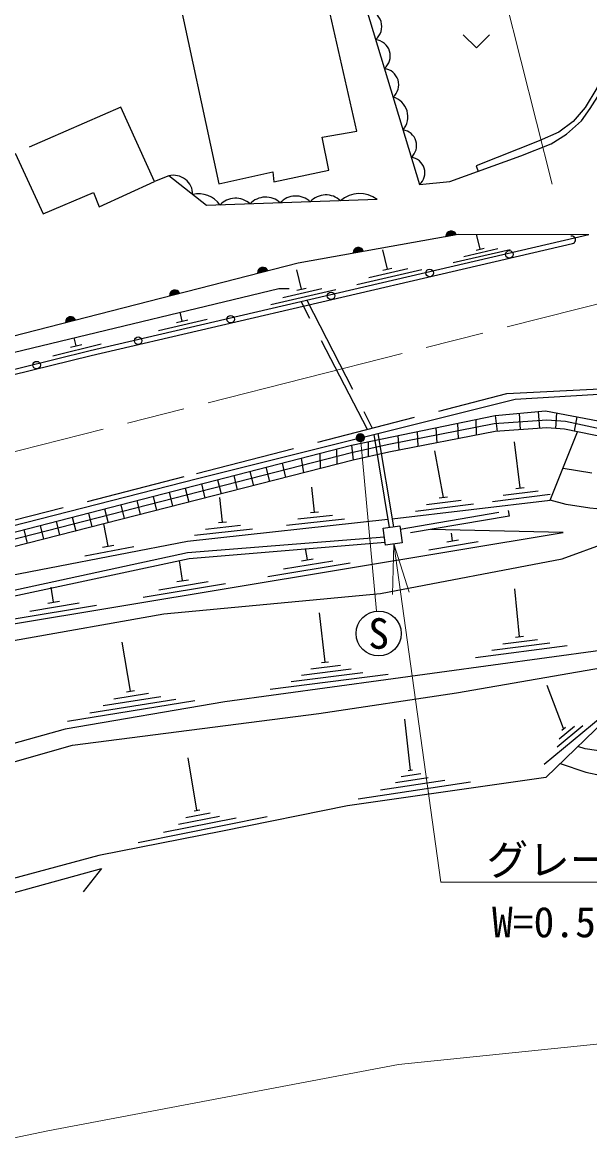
# Model space of a CAD drawing. Units: millimetres at full size, sheet at 1:1000; details may follow other scales. Extents: x 40000 to 680000, y 20000 to 380000.
# Drawn here: x 232890 to 266949, y 260570 to 327162 of the extents above; entities that cross this region are included whole.
import ezdxf
from ezdxf.enums import TextEntityAlignment as Align

# ---------------------------------------------------------------- set-up
doc = ezdxf.new("R2010")
doc.units = ezdxf.units.MM
doc.header["$LTSCALE"] = 1000
doc.linetypes.add('CHAIN', pattern=[18.5, 12, -1.5, 3.5, -1.5])
doc.linetypes.add('DASHED', pattern=[7.5, 6, -1.5])
for name, color, linetype, lineweight in [('M-BGD', 7, 'Continuous', 25), ('M-BMK', 2, 'CHAIN', 13), ('M-STR-HTXT', 7, 'Continuous', 13), ('M-STR-STRC', 7, 'Continuous', 25)]:
    doc.layers.add(name, color=color, linetype=linetype, lineweight=lineweight)
doc.styles.add('ＭＳ ゴシック', font='')
doc.styles.get('ＭＳ ゴシック').set_extended_font_data('MS Gothic')

# ---------------------------------------------------------------- blocks, each defined once
blk = doc.blocks.new('open_arrow')
at = {"color": 0, "linetype": 'Continuous', "lineweight": -2}
blk.add_lwpolyline([(7.5, 1.25), (0, 0), (7.5, -1.25)], dxfattribs=at)

msp = doc.modelspace()

# ---------------------------------------------------------------- hatches: boundary and pattern name
at = {"layer": 'M-BGD'}
for points in [[(258926, 314408), (258310, 314298, -0.84072)], [(253358, 313415), (252742, 313305, -0.84072)], [(247619, 312247), (247013, 312091, -0.84072)], [(242337, 310887), (241731, 310731, -0.84072)], [(236097, 309280), (235490, 309124, -0.84072)]]:
    msp.add_hatch(color=256, dxfattribs=at).paths.add_polyline_path(points)
at = {"layer": 'M-STR-HTXT'}
msp.add_hatch(color=256, dxfattribs=at).paths.add_polyline_path([(253399, 302318, -1), (252960, 302079, -0.41421), (253060, 302418, -0.41421)])

# ---------------------------------------------------------------- linework, layer by layer
at = {"layer": 'M-BGD'}
for p, q in [((260124, 318534), (260246, 318195)), ((258310, 314298), (258926, 314408)), ((260364, 313529), (260155, 314428)), ((252742, 313305), (253358, 313415)), ((254804, 312327), (254532, 313495)), ((258755, 312723), (262164, 313517)), ((259389, 313086), (261435, 313563)), ((260126, 313474), (260603, 313585)), ((253690, 311821), (256028, 312365)), ((254532, 312263), (255077, 312390)), ((247013, 312091), (247619, 312247)), ((249649, 311126), (249377, 312295)), ((252965, 311406), (256861, 312313)), ((247810, 310205), (251706, 311112)), ((248535, 310620), (250872, 311165)), ((249376, 311063), (249922, 311190)), ((241731, 310731), (242337, 310887)), ((242483, 309211), (242361, 309734)), ((235490, 309124), (236097, 309280)), ((241076, 308637), (243998, 309317)), ((242142, 309131), (242824, 309290)), ((234725, 307128), (237638, 307846)), ((235784, 307636), (236463, 307804)), ((236124, 307720), (236006, 308196)), ((262709, 303672), (262779, 302680)), ((263854, 303778), (263926, 302761)), ((264950, 303693), (264890, 302760)), ((259009, 303070), (259048, 302141)), ((260109, 303298), (260138, 302353)), ((261277, 303539), (261381, 302580)), ((266037, 302599), (266200, 303453)), ((253991, 302401), (254906, 296816)), ((254239, 302463), (255160, 296852)), ((255437, 302331), (255482, 301447)), ((256591, 302570), (256621, 301668)), ((257720, 302803), (257765, 301891)), ((252653, 301755), (252753, 300852)), ((253651, 301961), (253658, 301055)), ((262763, 299186), (262421, 301960)), ((250749, 301263), (250779, 300348)), ((251742, 301519), (251772, 300601)), ((258161, 298612), (257658, 301408)), ((247517, 300429), (247729, 299568)), ((248486, 300679), (248697, 299816)), ((249626, 300973), (249773, 300090)), ((244612, 299679), (244822, 298826)), ((245581, 299929), (245791, 299073)), ((246549, 300179), (246760, 299321)), ((242676, 299180), (242884, 298331)), ((243644, 299430), (243853, 298578)), ((250432, 297732), (250269, 299223)), ((261758, 298759), (263842, 299019)), ((262520, 299156), (263006, 299217)), ((239771, 298430), (239977, 297588)), ((240739, 298680), (240946, 297836)), ((241707, 298930), (241915, 298083)), ((244907, 297129), (244744, 298620)), ((257156, 298184), (259240, 298444)), ((257918, 298582), (258404, 298642)), ((261101, 298374), (264574, 298808)), ((236865, 297680), (237070, 296845)), ((237834, 297930), (238039, 297093)), ((238802, 298180), (239008, 297340)), ((250188, 297706), (250675, 297759)), ((256499, 297800), (259972, 298233)), ((234929, 297181), (235132, 296350)), ((235897, 297430), (236101, 296598)), ((238055, 295686), (237795, 297031)), ((244663, 297102), (245151, 297155)), ((248757, 296946), (252236, 297326)), ((249420, 297320), (251508, 297548)), ((232992, 296681), (233195, 295855)), ((233960, 296931), (234164, 296103)), ((243233, 296342), (246712, 296722)), ((243896, 296717), (245983, 296945)), ((258717, 296011), (258641, 296465)), ((236639, 295107), (239584, 295676)), ((237711, 295620), (238398, 295753)), ((257286, 295469), (260245, 295961)), ((258371, 295953), (259062, 296068)), ((250001, 294864), (249889, 295539)), ((242518, 293617), (242320, 294835)), ((247634, 293861), (252566, 294683)), ((248571, 294321), (251530, 294814)), ((249656, 294806), (250347, 294921)), ((242172, 293560), (242863, 293675)), ((234778, 292328), (234629, 293219)), ((240150, 292615), (245082, 293436)), ((241087, 293075), (244047, 293568)), ((262729, 290252), (262455, 293130)), ((234432, 292271), (235123, 292386)), ((232410, 291326), (237342, 292147)), ((233347, 291786), (236307, 292279)), ((251067, 288725), (250721, 291681)), ((239384, 286980), (238884, 289922)), ((260090, 289005), (265599, 289715)), ((261070, 289434), (264542, 289881)), ((261726, 289821), (263809, 290089)), ((262486, 290221), (262972, 290284)), ((250210, 288318), (251997, 288536)), ((250859, 288699), (251276, 288750)), ((247768, 287106), (254850, 288007)), ((249025, 287568), (253329, 288094)), ((249651, 287947), (252629, 288311)), ((239142, 286941), (239626, 287018)), ((265373, 284727), (264399, 287324)), ((235609, 285184), (243248, 286412)), ((236944, 285679), (242107, 286504)), ((237750, 286111), (241207, 286663)), ((238394, 286518), (240468, 286849)), ((256180, 282231), (255840, 285289)), ((264215, 282589), (267684, 285484)), ((264990, 283626), (266525, 284908)), ((265105, 284113), (266026, 284882)), ((265266, 284638), (265481, 284817)), ((243378, 279821), (242846, 282975)), ((255282, 281487), (257259, 281789)), ((255632, 281844), (256818, 282025)), ((256041, 282210), (256318, 282252)), ((253047, 280513), (259794, 281541)), ((254381, 281046), (258250, 281636)), ((243206, 279788), (243550, 279855)), ((239845, 277881), (247582, 279443)), ((241369, 278510), (245734, 279367)), ((242267, 278992), (244720, 279474)), ((242700, 279382), (244172, 279672))]:
    msp.add_line(p, q, dxfattribs=at)
at = {"layer": 'M-BGD', "linetype": 'DASHED'}
for p, q in [((253618, 302704), (249622, 310380)), ((249971, 310462), (253898, 302776)), ((255575, 296709), (262052, 297827)), ((262052, 297827), (262111, 297494)), ((262111, 297494), (255620, 296399))]:
    msp.add_line(p, q, dxfattribs=at)
at = {"layer": 'M-BGD'}
for points in [[(257126, 334457), (253691, 329531), (253548, 327922), (256733, 317405), (258559, 317584), (262813, 319124), (264627, 319858), (265545, 320432), (266441, 321235), (266969, 321970), (267566, 322910), (268369, 324792), (268622, 327900), (269081, 330584), (270022, 334348), (271377, 338708)], [(270987, 338524), (269747, 334554), (269104, 332030), (268415, 328382), (268241, 326857), (268079, 324826), (267371, 323201), (266664, 322038), (265942, 321199), (265088, 320551), (263909, 320036), (260124, 318534)], [(259349, 326406), (260144, 325611), (260940, 326406)], [(254194, 316518), (243958, 316152), (241686, 317927), (240824, 317588)], [(182885, 293353), (191569, 295634), (205818, 299325), (228546, 305359), (236962, 307432), (266890, 314402)], [(216546, 304248), (249440, 312715), (259060, 314432), (266890, 314402)], [(183568, 293222), (191645, 295344), (205894, 299035), (228621, 305069), (237032, 307141), (265918, 313867)], [(206721, 300447), (214754, 303071), (233508, 307592), (248288, 311168), (248909, 311168)], [(79069, 253117), (88139, 256741), (94526, 259112), (101570, 261688), (108977, 264156), (116855, 266551), (125242, 268946), (138794, 272616), (147144, 274829), (159025, 278137), (167599, 280345), (174055, 281942), (181000, 283735), (191187, 286385), (199209, 288470), (205404, 290035), (211502, 291599), (229621, 296236), (243414, 299756), (262475, 304523), (270823, 305012), (290041, 306023), (299428, 306488)], [(185494, 284423), (252653, 301755), (261277, 303539), (264292, 303819), (269023, 302912)], [(268934, 302445), (265496, 303182), (264378, 303254), (261206, 303029), (254794, 301782), (252645, 301299), (185590, 284071)], [(268853, 302011), (265434, 302725), (264379, 302793), (261267, 302572), (254888, 301331), (252753, 300852), (185685, 283718)], [(255083, 297321), (264571, 298449), (266210, 302563)], [(265356, 300370), (267070, 300102)], [(268215, 297850), (266943, 297966), (265538, 298181), (264571, 298449)], [(185685, 283718), (230370, 293591), (242818, 295995), (254825, 297307)], [(179246, 271731), (182844, 273205), (185897, 276167), (188600, 278160), (191608, 278558), (193894, 278249), (198358, 279595), (214688, 285950), (232013, 290956), (265351, 296508), (257401, 296699)], [(176410, 280817), (179563, 281517), (189451, 283709), (205839, 287288), (211121, 288445), (223897, 291205), (242818, 295304), (254624, 296257)], [(176483, 280528), (179628, 281224), (189538, 283375), (205927, 286940), (211204, 288049), (224002, 290901), (242902, 294957), (254670, 295937)], [(286632, 284392), (283633, 284159), (279945, 283809), (274756, 283426), (272753, 283341), (270867, 283341), (268525, 283320), (267344, 283415), (266666, 283511), (266223, 283646)], [(265178, 282637), (266708, 282112), (267652, 281911), (269061, 281816), (270078, 281816), (271562, 281911), (272982, 282049), (275197, 282409)], [(220930, 271446), (228205, 273720), (237644, 276331), (236548, 274927)]]:
    msp.add_lwpolyline(points, dxfattribs=at)
for points in [[(242072, 329655), (244683, 317442), (247921, 318172), (247999, 317572), (251289, 318277), (250898, 320260), (252960, 320625), (250871, 329890), (251811, 330099), (251446, 331847)], [(254551, 296766), (255547, 296908), (255692, 295890), (254697, 295748)], [(193738, 277869), (198941, 279290), (214557, 285237), (232364, 290014), (241384, 291615), (254388, 292838), (265288, 294927), (268039, 295936), (268840, 291968), (267586, 289427), (245055, 286330), (235478, 284694), (214598, 278869), (201365, 273822)], [(205057, 267540), (204081, 270934), (202270, 273161), (215225, 277825), (235911, 283742), (250695, 285629), (258949, 286882), (268630, 288553), (268456, 285803), (264312, 281801), (252402, 280095), (244914, 278564), (237497, 277102), (224777, 273682), (216245, 270933)]]:
    msp.add_lwpolyline(points, close=True, dxfattribs=at)
at = {"layer": 'M-BGD', "linetype": 'DASHED'}
msp.add_lwpolyline([(240824, 317588), (238814, 322050), (232468, 319284), (234140, 315656), (237169, 316935), (237508, 316074)], close=True, dxfattribs=at)
msp.add_lwpolyline([(78878, 253525), (88195, 257243), (94366, 259532), (101422, 262113), (108840, 264585), (116728, 266982), (126880, 269843), (138577, 272928), (147026, 275264), (158908, 278572), (167488, 280782), (173945, 282379), (180888, 284170), (191038, 286726), (199091, 288777), (205152, 290331), (211376, 291918), (229535, 296525), (243358, 300054), (261963, 304859), (270784, 305311), (289973, 306255), (299428, 306740)], dxfattribs=at)
at = {"layer": 'M-BGD'}
for centre in [(262121, 313214), (257338, 312100), (251424, 310723), (245400, 309320), (239849, 308028), (233754, 306565)]:
    msp.add_circle(centre, 225, dxfattribs=at)
for centre, radius, start, end in [((253434, 326896), 1032, 310.03125, 83.67087), ((253994, 325130), 982, 309.76643, 83.93569), ((254507, 323406), 976, 310.48275, 83.21937), ((254803, 321481), 1230, 319.66172, 74.0404), ((255614, 319752), 942, 311.38971, 82.31241), ((256111, 318112), 942, 311.38971, 82.31241), ((241974, 316812), 1151, 359.49796, 104.51009), ((243493, 315326), 1522, 34.18716, 103.97438), ((245688, 315315), 1275, 46.82211, 137.26643), ((247498, 315380), 1275, 46.82211, 137.26643), ((249307, 315444), 1275, 46.82211, 137.26643), ((251116, 315509), 1275, 46.82211, 137.26643), ((253140, 315106), 1761, 53.27119, 130.81735), ((258628, 314300), 318, 20.01026, 180.22799), ((265867, 314087), 225, 283.10935, 103.10936), ((253060, 313306), 318, 20.01026, 180.22799), ((247330, 312116), 318, 24.32672, 184.54445), ((242048, 310756), 318, 24.32672, 184.54445), ((235807, 309149), 318, 24.32672, 184.54445)]:
    msp.add_arc(centre, radius, start, end, dxfattribs=at)
at = {"layer": 'M-BMK'}
msp.add_lwpolyline([(98668, 265018), (113573, 270045), (172322, 286112), (269026, 310641), (282043, 313111)], dxfattribs=at)
at = {"layer": 'M-STR-HTXT'}
for p, q in [((258789, 340863), (264700, 317427)), ((253180, 302198), (254153, 291787))]:
    msp.add_line(p, q, dxfattribs=at)
for points in [[(255195, 295819), (258006, 275500), (289874, 275500)], [(89175, 231441), (98284, 233243), (117367, 237051), (125811, 238729), (144238, 242435), (163135, 246147), (183484, 250285), (211589, 255785), (234435, 260575), (255469, 264545), (276907, 266749), (288562, 267640), (298052, 267958), (304078, 268280), (311148, 268408), (316370, 268535), (323058, 268535), (329618, 268344), (338535, 268344), (357834, 267167), (383389, 264660), (403427, 261641), (422157, 258018), (444411, 253187)]]:
    msp.add_lwpolyline(points, dxfattribs=at)
msp.add_circle((253180, 302198), 250, dxfattribs=at)
at = {"layer": 'M-STR-STRC'}
msp.add_circle((254279, 290443), 1350, dxfattribs=at)

# ---------------------------------------------------------------- block references
at = {"layer": 'M-STR-HTXT', "xscale": 400, "yscale": 400, "rotation": 277.9}
msp.add_blockref('open_arrow', (255195, 295819), dxfattribs=at)

# ---------------------------------------------------------------- texts
at = {"layer": 'M-STR-HTXT', "style": 'ＭＳ ゴシック'}
for s, p in [('グレーチング L=9.0', (260751, 275385)), ('W=0.55 H=0.45', (261081, 271645))]:
    msp.add_text(s, height=1833, dxfattribs=at).set_placement(p, align=Align.BOTTOM_LEFT)
at = {"layer": 'M-STR-STRC', "style": 'ＭＳ ゴシック'}
msp.add_text('S', height=1833, dxfattribs=at).set_placement((254279, 290443), align=Align.MIDDLE_CENTER)

doc.saveas('drawing.dxf')
